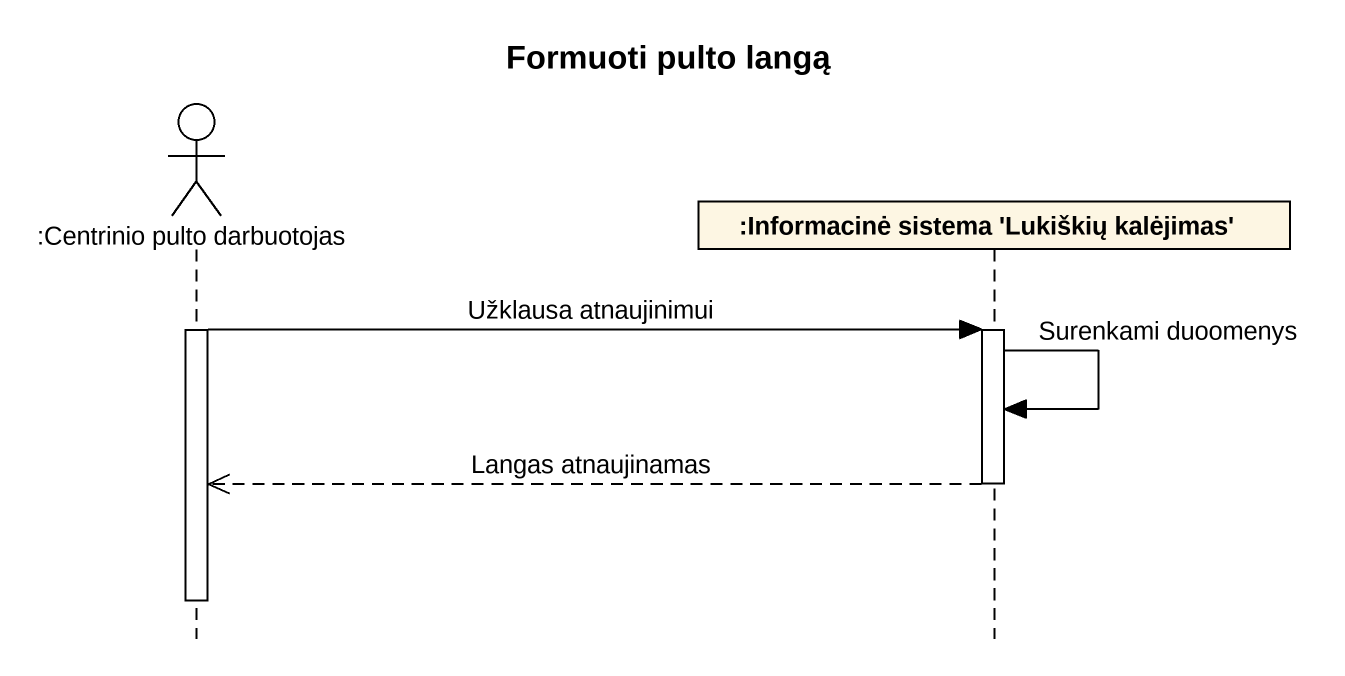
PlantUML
@startuml
title Formuoti pulto langą
hide footbox
actor ":Centrinio pulto darbuotojas" as Centrinio_pulto_darbuotojas
participant ":Informacinė sistema 'Lukiškių kalėjimas'" as Informacinė_sistema

activate Centrinio_pulto_darbuotojas
Centrinio_pulto_darbuotojas -> Informacinė_sistema : Užklausa atnaujinimui
activate Informacinė_sistema
Informacinė_sistema -> Informacinė_sistema : Surenkami duoomenys
Informacinė_sistema -->> Centrinio_pulto_darbuotojas : Langas atnaujinamas
deactivate Informacinė_sistema
deactivate Centrinio_pulto_darbuotojas
@enduml
